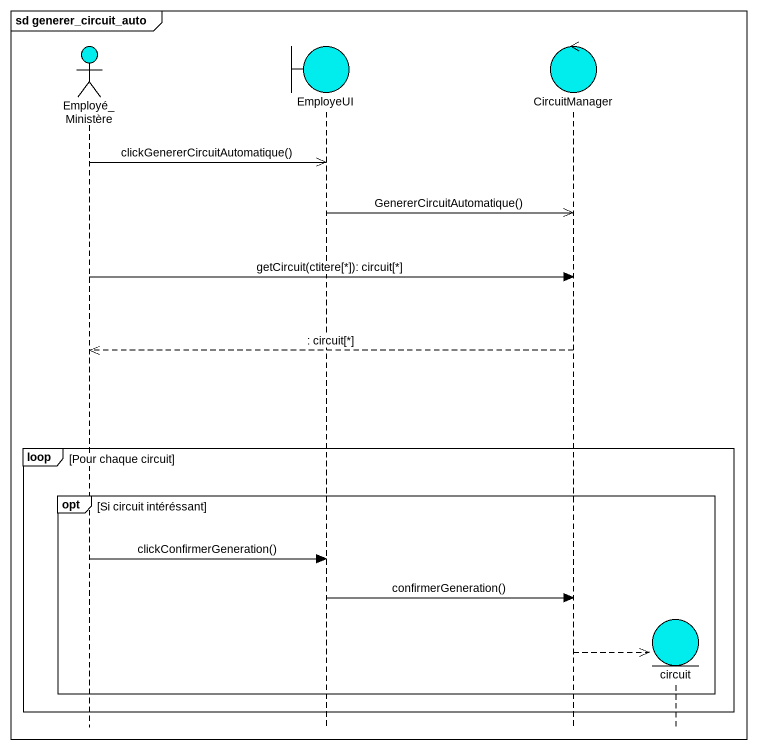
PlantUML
@startuml
mainframe sd generer_circuit_auto
hide footbox
actor Employé_Ministère #00ECED
boundary EmployeUI #00ECED
control CircuitManager #00ECED
entity circuit #00ECED

Employé_Ministère ->> EmployeUI : clickGenererCircuitAutomatique()
EmployeUI ->> CircuitManager : GenererCircuitAutomatique()
Employé_Ministère -> CircuitManager : getCircuit(ctitere[*]): circuit[*]
CircuitManager -->> Employé_Ministère : : circuit[*]
loop Pour chaque circuit
  opt Si circuit intéréssant
    Employé_Ministère -> EmployeUI : clickConfirmerGeneration()
    EmployeUI -> CircuitManager : confirmerGeneration()
    CircuitManager -->> circuit **
  end
end
@enduml
